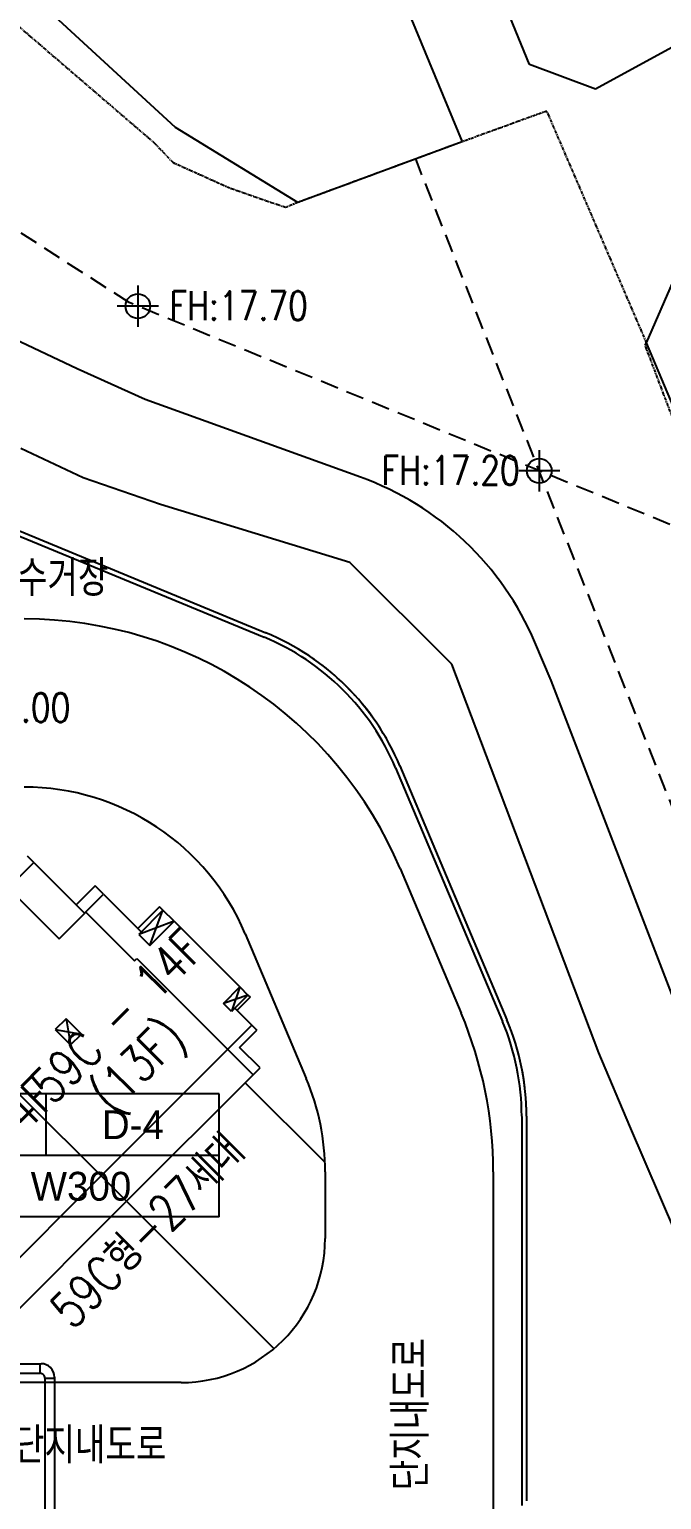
# Model space of a CAD drawing. Header units: millimetres. Extents: x 1145859089 to 1147511753, y -1047484727 to -1047247487.
# Drawn here: x 1147358323 to 1147384647, y -1047353084 to -1047291838 of the extents above; entities that cross this region are included whole.
import ezdxf
from ezdxf.enums import TextEntityAlignment as Align
from ezdxf.xclip import XClip

# ---------------------------------------------------------------- set-up
doc = ezdxf.new("R2010")
doc.units = ezdxf.units.MM
doc.header["$LTSCALE"] = 100
doc.header["$MEASUREMENT"] = 0
doc.header["$XCLIPFRAME"] = 2
doc.linetypes.add('단지배치도$0$HID', pattern=[2.3, 1.5, -0.8])
doc.linetypes.add('단지배치도$0$PHANTOM', pattern=[2.5, 1.25, -0.25, 0.25, -0.25, 0.25, -0.25])
doc.layers.get('0').update_dxf_attribs({"linetype": 'CONTINUOUS'})
for name, color, linetype in [('0-BLOCK', 2, 'CONTINUOUS'), ('TRAY', 1, 'CONTINUOUS'), ('TRAY(전력용)', 1, 'CONTINUOUS'), ('XREF', 135, 'CONTINUOUS'), ('단지배치도$0$S240910', 33, 'CONTINUOUS'), ('단지배치도$0$W240910', 135, 'CONTINUOUS')]:
    doc.layers.add(name, color=color, linetype=linetype)
doc.styles.add('WL', font='울릉도L_5.TTF')
doc.styles.add('단지배치도$0$WS1', font='romans.shx', dxfattribs={"width": 0.8, "bigfont": 'whgtxt.shx'})

# ---------------------------------------------------------------- blocks, each defined once
blk = doc.blocks.new('단지배치도$0$zw$9902')
at = {"layer": '단지배치도$0$W240910', "ltscale": 10}
for p, q in [((110051, 89349), (116078, 74852)), ((118870, 78074), (115054, 87413)), ((104128, 75444), (98752, 80406)), ((125410, 79117), (121629, 77039)), ((121629, 77039), (118870, 78074)), ((109229, 72321), (104128, 75444)), ((116078, 74852), (109229, 72321)), ((123752, 66477), (125114, 69594)), ((128109, 56093), (123752, 66477))]:
    blk.add_line(p, q, dxfattribs=at)
at = {"layer": '단지배치도$0$W240910', "linetype": '단지배치도$0$PHANTOM'}
for p, q in [((98107, 79229), (97197, 80012)), ((103279, 74781), (98107, 79229)), ((119599, 76131), (116078, 74852)), ((123752, 66477), (119599, 76131)), ((104047, 73968), (103279, 74781)), ((116078, 74852), (109229, 72321)), ((106394, 72913), (104047, 73968)), ((108715, 72109), (106394, 72913)), ((109229, 72321), (108715, 72109)), ((123689, 66384), (123752, 66477)), ((133141, 41400), (123689, 66384))]:
    blk.add_line(p, q, dxfattribs=at)
at = {"layer": '단지배치도$0$W240910', "linetype": '단지배치도$0$HID', "ltscale": 5}
for p, q in [((127521, 40333), (114137, 74135)), ((102209, 68150), (95109, 72714)), ((126846, 58038), (102209, 68150))]:
    blk.add_line(p, q, dxfattribs=at)
at = {"layer": '단지배치도$0$W240910'}
for p, q in [((102566, 68861), (102566, 67146)), ((103424, 68004), (101709, 68004)), ((100036, 65390), (95188, 67685)), ((102873, 64116), (100036, 65390)), ((111840, 60876), (102873, 64116)), ((100290, 60856), (97690, 62074)), ((119281, 62001), (119281, 60286)), ((103511, 59745), (100290, 60856)), ((120138, 61143), (118424, 61143)), ((111393, 57329), (103511, 59745)), ((115643, 53087), (111393, 57329)), ((119776, 52409), (119102, 53998)), ((121763, 36893), (115643, 53087)), ((125221, 38260), (119776, 52409)), ((98231, 44832, 0), (95050, 41650, 0)), ((98231, 44832, 0), (97970, 45093, 0)), ((98231, 44832, 0), (100349, 42714, 0)), ((113491, 44573, 0), (116031, 38549, 0)), ((97171, 43771, 0), (99289, 41653, 0)), ((100791, 43856, 1673713), (99999, 43064, 1673713)), ((100376, 42740, 0), (101141, 43506, 0)), ((101141, 43506, 1673713), (100791, 43856, 1673713)), ((101141, 43506, 0), (102707, 41940, 0)), ((103471, 42986, 0), (102566, 42081, 0)), ((103613, 42845, 0), (103471, 42986, 0)), ((99289, 41653, 0), (100399, 42763, 0)), ((100399, 42763, 0), (102428, 40734, 0)), ((103613, 42845, 0), (102601, 41833, 0)), ((103065, 41370, 0), (104076, 42381, 0)), ((104076, 42381, 0), (103613, 42845, 0)), ((104076, 42381, 0), (106816, 39641, 0)), ((102601, 41833, 0), (103065, 41370, 0)), ((107041, 41854, 0), (109580, 35830, 0)), ((102428, 40734, 0), (102520, 40826, 0)), ((102520, 40826, 0), (107367, 35979, 0)), ((106130, 38956, 0), (106816, 39641, 0)), ((107152, 39306, 0), (106466, 38620, 0)), ((107240, 39217, 0), (106688, 38666, 0)), ((106816, 39641, 0), (107152, 39306, 0)), ((107152, 39306, 0), (107240, 39217, 0)), ((106466, 38620, 0), (106130, 38956, 0)), ((106600, 38754, 0), (107311, 38043, 0)), ((99579, 38316, 0), (99130, 37867, 0)), ((100215, 37679, 0), (99579, 38316, 0)), ((99579, 38316, 0), (99766, 37230, 0)), ((107311, 38043, 0), (101039, 31771, 0)), ((107311, 38043, 0), (107516, 37838, 0)), ((107516, 37838, 0), (107311, 38043, 0)), ((99130, 37867, 0), (99766, 37230, 0)), ((99130, 37867, 0), (100215, 37679, 0)), ((99766, 37230, 0), (100215, 37679, 0)), ((106802, 37124, 0), (107516, 37838, 0)), ((107657, 36269, 0), (106802, 37124, 0)), ((123059, 33842), (121763, 36893)), ((107367, 35979, 0), (107657, 36269, 0)), ((102099, 30711, 0), (96895, 35915, 0)), ((107367, 35979, 0), (102099, 30711, 0)), ((107042, 35653, -1673713), (110358, 32338, -1673713)), ((118550, 34251, 1673713), (118550, 18040, 1673713)), ((125604, 27896), (123059, 33842)), ((110365, 31946, 0), (110365, 30560, 0)), ((110365, 31946, 0), (110365, 29160, 0)), ((117365, 31946, 0), (117365, 13560, 0)), ((94767, 25499, 0), (101039, 31771, 0)), ((96831, 25443, 0), (102099, 30711, 0)), ((102099, 30711, 0), (108235, 24575, 0)), ((118750, 28832, 1673713), (118750, 18240, 1673713)), ((104365, 23160), (86421, 23160, 0))]:
    blk.add_line(p, q, dxfattribs=at)
at = {"layer": '단지배치도$0$W240910', "ltscale": 5}
for p, q in [((93375, 60188, 0), (107821, 54211, 0)), ((93452, 60373, 0), (107897, 54396, 0)), ((113294, 48775, 0), (117753, 38196, 0)), ((113478, 48853, 0), (117937, 38274, 0)), ((118750, 34253, 0), (118750, 18240, 0))]:
    blk.add_line(p, q, dxfattribs=at)
at = {"layer": '단지배치도$0$W240910', "ltscale": 3}
for p, q in [((104076, 42381, 0), (102601, 41833, 0)), ((103065, 41370, 0), (103613, 42845, 0)), ((107152, 39306, 0), (106130, 38956, 0)), ((106816, 39641, 0), (106466, 38620, 0))]:
    blk.add_line(p, q, dxfattribs=at)
at = {"layer": '단지배치도$0$W240910'}
for centre in [(102566, 68004), (119281, 61143)]:
    blk.add_circle(centre, 514, dxfattribs=at)
for centre, radius, start, end in [((107593, 49120), 12500, 22.96903, 70.13562), ((97826, 37970, 0), 17000, 22.85729, 90), ((97826, 37970, 0), 10000, 22.85729, 90), ((100365, 31946, 0), 17000, 0, 22.85729), ((100365, 31946, 0), 10000, 0, 22.85729), ((104365, 29160, 0), 6000, 270, 0)]:
    blk.add_arc(centre, radius, start, end, dxfattribs=at)
at = {"layer": '단지배치도$0$W240910', "ltscale": 5}
for centre, radius, start, end in [((103941, 44832, 0), 10150, 22.85729, 67.52335), ((103941, 44832, 0), 10350, 22.85729, 67.52335), ((108400, 34253, 0), 10150, 0, 22.85729), ((108400, 34253, 0), 10350, 0, 22.85729)]:
    blk.add_arc(centre, radius, start, end, dxfattribs=at)
at = {"layer": '단지배치도$0$W240910', "linetype": '단지배치도$0$HID', "ltscale": 5}
for centre, start, end in [((103941, 44832), 22.85729, 67.52335), ((108400, 34253), 0.01112, 22.85729)]:
    blk.add_arc(centre, 10350, start, end, dxfattribs=at)
at = {"layer": '단지배치도$0$S240910', "style": '단지배치도$0$WS1', "width": 0.8}
for s, height, p in [('FH:17.70', 1200, (103884, 67421)), ('FH:17.20', 1200, (112711, 60561)), ('쓰레기분리수거장', 1500, (91185, 55924)), ('FH:32.00', 1200, (93995, 50679)), ('5.1M 단지내도로', 1500, (92777, 19795))]:
    blk.add_text(s, height=height, dxfattribs=at).set_placement(p)
for s, rotation, p in [('59C - 14F', 45, (99016, 34678, 0)), ('(13F)', 45, (101502, 34315, 0)), ('59C - 14F', 45, (92848, 28510, 0)), ('59C형-27세대', 45, (99851, 25319, 0)), ('7.0M 단지내도로', 90, (114679, 14045))]:
    blk.add_text(s, height=1500, rotation=rotation, dxfattribs=at).set_placement(p)
blk = doc.blocks.new('단지배치도')
blk.add_blockref('단지배치도$0$zw$9902', (141034, 142437))
blk = doc.blocks.new('zw$A601')
at = {"layer": 'TRAY(전력용)'}
for p, q in [((-436, 236, 0), (-436, -164, 0)), ((-236, 436), (164, 436))]:
    blk.add_line(p, q, dxfattribs=at)
for centre, radius in [((-436, 436), 200), ((-396, 396), 560)]:
    blk.add_arc(centre, radius, 270, 0, dxfattribs=at)
blk = doc.blocks.new('zw$EC20')
at = {"layer": 'TRAY(전력용)'}
for p, q in [((63366, 67525, 0), (72837, 67525, 0)), ((63366, 67125, 0), (72797, 67125, 0)), ((72997, 66925, 0), (72997, 49653, 0)), ((73397, 66965, 0), (73397, 49613, 0))]:
    blk.add_line(p, q, dxfattribs=at)
at = {"layer": 'TRAY(전력용)', "rotation": 89.99999999999999}
blk.add_blockref('zw$A601', (73233, 67361, 0), dxfattribs=at)
blk = doc.blocks.new('zw$2F09')
at = {"layer": 'TRAY(전력용)', "lineweight": -2, "ltscale": 0.5}
blk.add_blockref('zw$EC20', (-132762, 21371, 0), dxfattribs=at)
blk = doc.blocks.new('A$C4F4C36A7')
at = {"layer": 'TRAY', "color": 6}
for p, q in [((0, 5124), (0, 2562)), ((5756, 5124), (0, 5124)), ((11512, 5124), (5756, 5124)), ((11512, 2562), (11512, 5124)), ((0, 2562), (0, 0)), ((5756, 2562), (0, 2562)), ((11512, 2562), (5756, 2562)), ((11512, 2562), (5756, 2562)), ((11512, 0), (11512, 2562)), ((5756, 0), (0, 0)), ((11512, 0), (5756, 0))]:
    blk.add_line(p, q, dxfattribs=at)
blk = doc.blocks.new('A$C28682198')
at = {"color": 6}
blk.add_line((4301, 2562), (4301, 5124), dxfattribs=at)
blk.add_blockref('A$C4F4C36A7', (0, 0))

msp = doc.modelspace()

# ---------------------------------------------------------------- block references
at = {"layer": '0-BLOCK', "rotation": 359.9999968060735}
msp.add_blockref('A$C28682198', (1147354714.302723, -1047341310.684563, 0), dxfattribs=at)
at = {"layer": 'TRAY(전력용)', "ltscale": 2}
msp.add_blockref('zw$2F09', (1147418733.945579, -1047436318.934696, 0), dxfattribs=at)
at = {"layer": 'XREF'}
ref = msp.add_blockref('단지배치도', (1147119237.834579, -1047513806.462535), dxfattribs=at)
XClip(ref).set_block_clipping_path([(72982.4064819524, 34919.7593965302), (360382.4067475507, 255319.7593436702)])

# ---------------------------------------------------------------- texts
at = {"layer": '0-BLOCK', "color": 2, "style": 'WL'}
for s, p in [('D-4', (1147362632.492808, -1047337467.589251, 0)), ('W300', (1147360470.25702, -1047340029.653118, 0))]:
    msp.add_text(s, height=1200, dxfattribs=at).set_placement(p, align=Align.MIDDLE)

doc.saveas('drawing.dxf')
